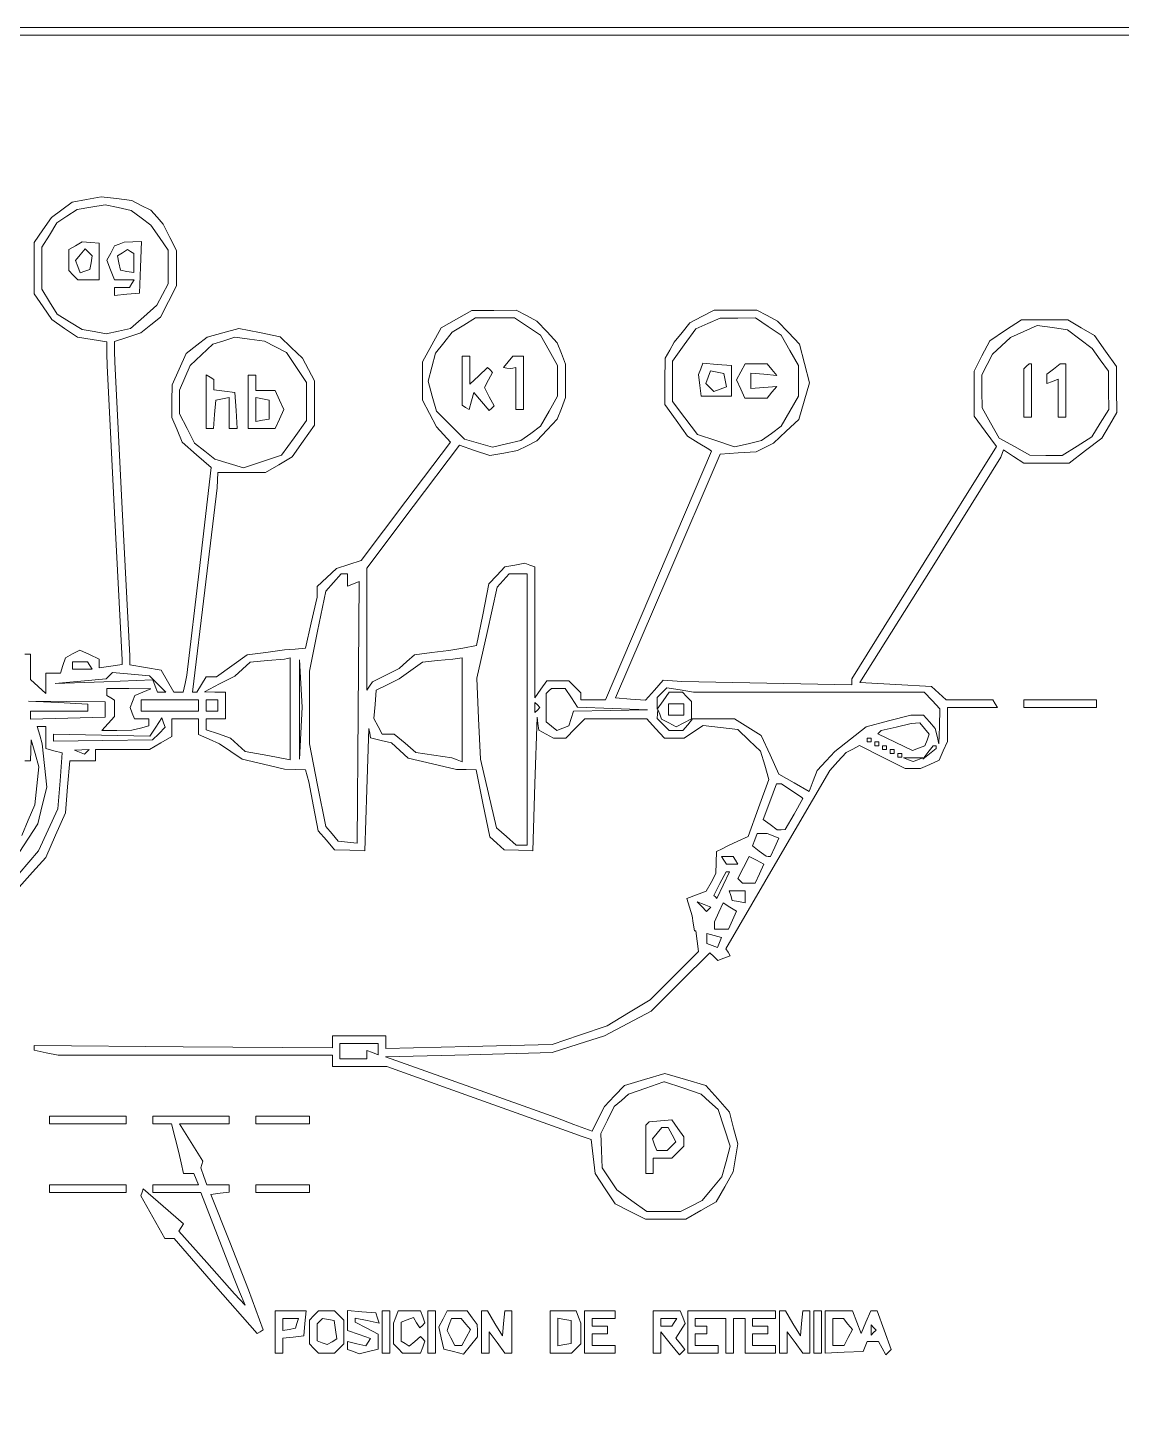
# Paper-space layout 'AN-04-DGE-016' of a CAD drawing. Header units: metres, sheet in millimetres. Extents: x 12 to 194, y 4 to 291.
# Drawn here: x 81.9 to 117.81, y 224.93 to 270.26 of the extents above; entities that cross this region are included whole.
import ezdxf

# ---------------------------------------------------------------- set-up
doc = ezdxf.new("R2010")
doc.units = ezdxf.units.M
doc.layers.add('DGE_CONTORNOS', color=7, linetype='Continuous', lineweight=0)
doc.layers.add('DGE_DATOS', color=7, linetype='Continuous', lineweight=0)

# ---------------------------------------------------------------- blocks, each defined once
blk = doc.blocks.new('LP_REF_DGE_MT_016')
at = {"layer": 'DGE_CONTORNOS'}
for points in [[(29.573, 147.42), (29.573, 24.576), (111.629, 24.607), (193.685, 24.639), (193.716, 147.451), (193.747, 270.264), (111.66, 270.264), (29.573, 270.264)], [(193.497, 190.437), (193.497, 110.862), (187.288, 110.862), (181.08, 110.862), (181.08, 109.043), (181.08, 107.225), (112.099, 107.225), (43.118, 107.225), (43.118, 188.619), (43.118, 270.013), (118.307, 270.013), (193.497, 270.013)], [(85.626, 264.022), (85.949, 263.782), (86.231, 263.368), (86.513, 262.953), (86.513, 262.401), (86.513, 261.849), (86.332, 261.498), (86.15, 261.146), (85.714, 260.763), (85.278, 260.38), (84.882, 260.294), (84.487, 260.207), (84.089, 260.282), (83.691, 260.357), (83.283, 260.606), (82.874, 260.856), (82.625, 261.265), (82.375, 261.673), (82.375, 262.363), (82.375, 263.053), (82.62, 263.454), (82.864, 263.854), (83.194, 264.071), (83.525, 264.287), (83.984, 264.366), (84.444, 264.446), (84.873, 264.353), (85.302, 264.261)], [(83.472, 263.103), (83.252, 262.978), (83.252, 262.633), (83.252, 262.288), (83.403, 262.137), (83.553, 261.987), (83.905, 261.987), (84.256, 261.987), (84.256, 262.587), (84.256, 263.186), (83.974, 263.208), (83.691, 263.229)], [(83.985, 262.544), (83.942, 262.321), (83.785, 262.269), (83.629, 262.217), (83.552, 262.417), (83.475, 262.617), (83.634, 262.809), (83.794, 263.001), (83.911, 262.883), (84.028, 262.766)], [(84.913, 263.157), (84.755, 263.094), (84.631, 262.862), (84.507, 262.63), (84.629, 262.309), (84.751, 261.987), (85.075, 261.987), (85.399, 261.987), (85.322, 261.861), (85.244, 261.736), (85.001, 261.736), (84.757, 261.736), (84.757, 261.603), (84.757, 261.469), (85.165, 261.509), (85.573, 261.548), (85.61, 262.394), (85.647, 263.241), (85.359, 263.231), (85.071, 263.221)], [(85.385, 262.535), (85.385, 262.219), (85.166, 262.261), (84.948, 262.303), (84.903, 262.538), (84.858, 262.772), (85.021, 262.873), (85.184, 262.974), (85.284, 262.912), (85.385, 262.85)], [(98.314, 260.447), (98.738, 260.161), (99.02, 259.663), (99.302, 259.165), (99.302, 258.663), (99.302, 258.162), (99.022, 257.672), (98.742, 257.182), (98.418, 256.942), (98.095, 256.703), (97.628, 256.597), (97.162, 256.492), (96.7, 256.62), (96.239, 256.747), (95.78, 257.206), (95.32, 257.666), (95.184, 258.161), (95.047, 258.655), (95.17, 259.113), (95.294, 259.571), (95.564, 259.915), (95.835, 260.259), (96.222, 260.496), (96.61, 260.732), (97.25, 260.732), (97.889, 260.733)], [(106.215, 260.447), (106.639, 260.161), (106.921, 259.663), (107.203, 259.165), (107.203, 258.663), (107.203, 258.162), (106.923, 257.672), (106.643, 257.182), (106.32, 256.942), (105.997, 256.703), (105.552, 256.602), (105.107, 256.502), (104.499, 256.705), (103.892, 256.908), (103.48, 257.45), (103.069, 257.993), (103.069, 258.654), (103.069, 259.315), (103.452, 259.845), (103.836, 260.375), (104.236, 260.549), (104.636, 260.723), (105.214, 260.728), (105.791, 260.733)], [(116.444, 260.037), (116.847, 259.73), (117.114, 259.355), (117.381, 258.981), (117.386, 258.355), (117.391, 257.729), (117.113, 257.279), (116.835, 256.829), (116.351, 256.523), (115.867, 256.218), (115.331, 256.22), (114.796, 256.222), (114.296, 256.505), (113.797, 256.787), (113.515, 257.286), (113.232, 257.785), (113.23, 258.325), (113.228, 258.864), (113.404, 259.203), (113.58, 259.541), (113.875, 259.817), (114.17, 260.092), (114.608, 260.288), (115.046, 260.484), (115.544, 260.414), (116.041, 260.345)], [(90.039, 259.785), (90.402, 259.597), (90.73, 259.102), (91.057, 258.607), (91.057, 257.986), (91.057, 257.365), (90.648, 256.795), (90.239, 256.226), (89.615, 256.018), (88.991, 255.811), (88.522, 255.952), (88.052, 256.092), (87.718, 256.355), (87.384, 256.618), (87.137, 257.102), (86.89, 257.587), (86.89, 257.973), (86.89, 258.358), (87.062, 258.761), (87.235, 259.165), (87.608, 259.516), (87.982, 259.867), (88.345, 259.981), (88.708, 260.095), (89.192, 260.034), (89.675, 259.973)], [(96.171, 258.671), (96.171, 257.863), (96.282, 257.794), (96.393, 257.726), (96.472, 258.006), (96.551, 258.287), (96.803, 257.987), (97.055, 257.687), (97.136, 257.768), (97.216, 257.849), (97.057, 258.146), (96.898, 258.444), (97.031, 258.694), (97.165, 258.944), (97.085, 259.024), (97.004, 259.105), (96.713, 258.831), (96.421, 258.557), (96.421, 259.018), (96.421, 259.479), (96.296, 259.479), (96.171, 259.479)], [(97.676, 259.29), (97.52, 259.102), (97.629, 259.087), (97.738, 259.073), (97.832, 259.087), (97.927, 259.102), (97.927, 258.413), (97.927, 257.723), (98.052, 257.723), (98.177, 257.723), (98.177, 258.601), (98.177, 259.479), (98.005, 259.479), (97.832, 259.479)], [(103.999, 259.058), (103.928, 258.873), (103.969, 258.517), (104.009, 258.162), (104.511, 258.162), (105.013, 258.162), (105.013, 258.663), (105.013, 259.165), (104.541, 259.204), (104.07, 259.243)], [(104.801, 258.693), (104.843, 258.474), (104.637, 258.395), (104.431, 258.316), (104.298, 258.45), (104.164, 258.584), (104.243, 258.79), (104.322, 258.995), (104.541, 258.953), (104.759, 258.911)], [(105.318, 258.961), (105.175, 258.694), (105.311, 258.397), (105.446, 258.099), (105.81, 258.099), (106.174, 258.099), (106.332, 258.29), (106.491, 258.481), (106.065, 258.447), (105.64, 258.413), (105.64, 258.663), (105.64, 258.914), (106.065, 258.88), (106.491, 258.846), (106.332, 259.037), (106.174, 259.228), (105.817, 259.228), (105.461, 259.228)], [(114.691, 259.144), (114.607, 259.06), (114.607, 258.266), (114.607, 257.472), (114.733, 257.472), (114.858, 257.472), (114.858, 258.35), (114.858, 259.228), (114.816, 259.228), (114.775, 259.228)], [(115.579, 259.053), (115.36, 258.887), (115.36, 258.73), (115.36, 258.574), (115.548, 258.646), (115.736, 258.718), (115.736, 258.095), (115.736, 257.472), (115.862, 257.472), (115.987, 257.472), (115.987, 258.35), (115.987, 259.228), (115.893, 259.224), (115.799, 259.22)], [(87.768, 257.981), (87.768, 257.096), (87.885, 257.096), (88.003, 257.096), (88.042, 257.565), (88.081, 258.034), (88.301, 258.076), (88.52, 258.117), (88.52, 257.606), (88.52, 257.096), (88.652, 257.096), (88.785, 257.096), (88.746, 257.691), (88.708, 258.287), (88.363, 258.327), (88.018, 258.366), (88.018, 258.539), (88.018, 258.711), (87.893, 258.789), (87.768, 258.866)], [(89.147, 257.974), (89.147, 257.096), (89.589, 257.096), (90.03, 257.096), (90.173, 257.409), (90.316, 257.723), (90.173, 258.036), (90.03, 258.35), (89.714, 258.35), (89.398, 258.35), (89.398, 258.601), (89.398, 258.851), (89.273, 258.851), (89.147, 258.851)], [(89.837, 257.723), (89.837, 257.413), (89.617, 257.37), (89.398, 257.328), (89.398, 257.723), (89.398, 258.117), (89.617, 258.075), (89.837, 258.033)], [(92.408, 252.128), (92.408, 251.927), (92.598, 252), (92.788, 252.072), (92.755, 247.78), (92.722, 243.488), (92.408, 243.521), (92.094, 243.553), (91.895, 243.792), (91.695, 244.032), (91.424, 245.39), (91.154, 246.749), (91.153, 247.94), (91.151, 249.132), (91.424, 250.449), (91.696, 251.765), (91.949, 252.048), (92.201, 252.33), (92.304, 252.33), (92.408, 252.33)], [(98.303, 247.878), (98.303, 243.425), (98.122, 243.425), (97.941, 243.425), (97.619, 243.708), (97.297, 243.99), (97.03, 245.118), (96.764, 246.247), (96.708, 247.576), (96.651, 248.905), (96.985, 250.398), (97.32, 251.891), (97.517, 252.11), (97.715, 252.33), (98.009, 252.33), (98.303, 252.33)], [(83.942, 249.32), (84.02, 249.194), (83.699, 249.194), (83.378, 249.194), (83.378, 249.32), (83.378, 249.445), (83.621, 249.445), (83.865, 249.445)], [(90.527, 247.899), (90.527, 246.227), (89.787, 246.363), (89.047, 246.498), (88.807, 246.716), (88.566, 246.934), (88.167, 247.073), (87.768, 247.212), (87.768, 247.388), (87.768, 247.564), (88.081, 247.564), (88.395, 247.564), (88.395, 248.003), (88.395, 248.442), (88.05, 248.448), (87.705, 248.453), (88.206, 248.713), (88.708, 248.973), (88.959, 249.201), (89.21, 249.429), (89.774, 249.478), (90.339, 249.527), (90.433, 249.549), (90.527, 249.571)], [(90.871, 247.099), (90.827, 246.247), (90.826, 247.878), (90.826, 249.508), (90.87, 248.729), (90.915, 247.951)], [(96.171, 247.864), (96.171, 246.158), (95.999, 246.224), (95.826, 246.29), (95.237, 246.378), (94.648, 246.466), (94.294, 246.764), (93.94, 247.062), (93.743, 247.062), (93.546, 247.062), (93.409, 247.319), (93.271, 247.575), (93.31, 248.04), (93.349, 248.505), (93.725, 248.693), (94.101, 248.881), (94.484, 249.154), (94.867, 249.427), (95.362, 249.478), (95.857, 249.529), (96.014, 249.55), (96.171, 249.571)], [(86.175, 248.71), (86.444, 248.442), (86.304, 248.442), (86.164, 248.442), (86.086, 248.644), (86.009, 248.846), (84.411, 248.785), (82.813, 248.725), (83.65, 248.803), (84.487, 248.881), (84.591, 248.987), (84.695, 249.093), (85.301, 249.036), (85.907, 248.978)], [(85.684, 248.445), (85.419, 248.338), (85.343, 248.139), (85.267, 247.94), (85.339, 247.752), (85.411, 247.564), (85.649, 247.564), (85.886, 247.564), (85.886, 247.453), (85.886, 247.343), (85.604, 247.267), (85.322, 247.191), (84.832, 247.19), (84.342, 247.188), (84.55, 247.417), (84.757, 247.647), (84.757, 247.911), (84.757, 248.176), (84.632, 248.254), (84.507, 248.331), (84.507, 248.449), (84.507, 248.567), (85.228, 248.559), (85.949, 248.552)], [(99.754, 248.258), (99.956, 247.949), (101.105, 247.908), (102.254, 247.867), (101.039, 247.841), (99.825, 247.815), (99.749, 247.576), (99.673, 247.336), (99.474, 247.26), (99.274, 247.184), (99.102, 247.326), (98.93, 247.469), (98.93, 247.935), (98.93, 248.4), (99.013, 248.484), (99.097, 248.567), (99.324, 248.567), (99.551, 248.567)], [(107.548, 248.443), (111.337, 248.442), (111.592, 248.168), (111.848, 247.893), (111.834, 247.321), (111.819, 246.749), (111.758, 247), (111.697, 247.251), (111.502, 247.47), (111.308, 247.69), (111.103, 247.69), (110.897, 247.69), (110.164, 247.499), (109.431, 247.308), (108.916, 246.903), (108.401, 246.498), (108.112, 246.185), (107.822, 245.871), (107.692, 245.529), (107.561, 245.187), (107.06, 245.466), (106.559, 245.746), (106.272, 246.384), (105.985, 247.023), (105.547, 247.293), (105.109, 247.564), (104.418, 247.564), (103.727, 247.564), (103.57, 247.376), (103.414, 247.188), (103.188, 247.188), (102.961, 247.188), (102.764, 247.385), (102.567, 247.582), (102.577, 247.73), (102.587, 247.878), (102.651, 247.719), (102.714, 247.561), (102.954, 247.433), (103.194, 247.304), (103.445, 247.439), (103.696, 247.573), (103.696, 247.857), (103.696, 248.141), (103.545, 248.291), (103.395, 248.442), (103.176, 248.442), (102.958, 248.442), (102.762, 248.163), (102.567, 247.885), (102.567, 248.075), (102.567, 248.266), (102.724, 248.427), (102.881, 248.587), (103.32, 248.516), (103.759, 248.445)], [(84.444, 247.878), (84.444, 247.627), (83.221, 247.591), (81.998, 247.555), (81.998, 247.685), (81.998, 247.815), (82.939, 247.815), (83.879, 247.815), (83.879, 247.935), (83.879, 248.055), (82.907, 248.1), (81.935, 248.146), (83.19, 248.137), (84.444, 248.128)], [(87.517, 248.003), (87.517, 247.815), (86.576, 247.815), (85.635, 247.815), (85.635, 248.003), (85.635, 248.191), (86.576, 248.191), (87.517, 248.191)], [(88.144, 248.003), (88.144, 247.815), (87.956, 247.815), (87.768, 247.815), (87.768, 248.003), (87.768, 248.191), (87.956, 248.191), (88.144, 248.191)], [(98.637, 247.857), (98.554, 247.773), (98.554, 247.94), (98.554, 248.108), (98.637, 248.024), (98.721, 247.94)], [(103.445, 247.878), (103.445, 247.69), (103.194, 247.69), (102.943, 247.69), (102.943, 247.878), (102.943, 248.066), (103.194, 248.066), (103.445, 248.066)], [(114.607, 248.066), (114.607, 247.94), (115.799, 247.94), (116.99, 247.94), (116.99, 248.066), (116.99, 248.191), (115.799, 248.191), (114.607, 248.191)], [(86.21, 247.081), (86.003, 246.874), (84.377, 246.853), (82.751, 246.833), (82.751, 246.949), (82.751, 247.066), (84.333, 247.033), (85.916, 247), (86.115, 247.298), (86.314, 247.596), (86.366, 247.442), (86.417, 247.289)], [(82.5, 246.952), (82.5, 246.59), (82.769, 246.52), (83.039, 246.449), (82.967, 245.533), (82.896, 244.617), (82.581, 243.927), (82.265, 243.237), (81.948, 242.861), (81.631, 242.485), (81.626, 242.832), (81.622, 243.18), (81.928, 243.648), (82.234, 244.115), (82.384, 244.718), (82.533, 245.321), (82.46, 246.035), (82.386, 246.749), (82.303, 247.031), (82.22, 247.313), (82.36, 247.313), (82.5, 247.313)], [(111.345, 247.252), (111.5, 247.066), (111.426, 246.873), (111.352, 246.68), (111.148, 246.602), (110.944, 246.524), (110.377, 246.799), (109.811, 247.074), (109.865, 247.128), (109.919, 247.182), (110.413, 247.298), (110.907, 247.413), (111.049, 247.426), (111.19, 247.439)], [(109.591, 246.874), (109.591, 246.812), (109.528, 246.812), (109.465, 246.812), (109.465, 246.874), (109.465, 246.937), (109.528, 246.937), (109.591, 246.937)], [(109.841, 246.749), (109.841, 246.686), (109.779, 246.686), (109.716, 246.686), (109.716, 246.749), (109.716, 246.812), (109.779, 246.812), (109.841, 246.812)], [(110.092, 246.623), (110.092, 246.561), (110.03, 246.561), (109.967, 246.561), (109.967, 246.623), (109.967, 246.686), (110.03, 246.686), (110.092, 246.686)], [(111.723, 246.639), (111.723, 246.591), (111.503, 246.419), (111.284, 246.247), (111.456, 246.467), (111.628, 246.686), (111.675, 246.686), (111.723, 246.686)], [(83.846, 246.485), (83.77, 246.409), (83.605, 246.475), (83.441, 246.541), (83.681, 246.551), (83.921, 246.561)], [(110.343, 246.498), (110.343, 246.435), (110.28, 246.435), (110.218, 246.435), (110.218, 246.498), (110.218, 246.561), (110.28, 246.561), (110.343, 246.561)], [(110.594, 246.373), (110.594, 246.31), (110.531, 246.31), (110.469, 246.31), (110.469, 246.373), (110.469, 246.435), (110.531, 246.435), (110.594, 246.435)], [(111.127, 246.227), (110.97, 246.164), (110.813, 246.227), (110.657, 246.29), (110.97, 246.29), (111.284, 246.29)], [(106.96, 245.223), (107.27, 245.014), (107.312, 244.983), (107.353, 244.952), (107.061, 244.441), (106.769, 243.929), (106.636, 243.928), (106.503, 243.927), (106.273, 244.095), (106.043, 244.264), (106.266, 244.848), (106.489, 245.432), (106.57, 245.432), (106.65, 245.432)], [(106.375, 243.728), (106.566, 243.655), (106.427, 243.352), (106.289, 243.049), (106.215, 243.053), (106.142, 243.057), (105.92, 243.225), (105.698, 243.394), (105.777, 243.598), (105.855, 243.802), (106.019, 243.802), (106.184, 243.802)], [(105.138, 242.924), (105.216, 242.798), (105.028, 242.798), (104.839, 242.798), (104.762, 242.924), (104.684, 243.049), (104.873, 243.049), (105.061, 243.049)], [(105.929, 242.482), (105.788, 242.171), (105.578, 242.171), (105.368, 242.171), (105.289, 242.25), (105.211, 242.328), (105.398, 242.691), (105.586, 243.053), (105.829, 242.923), (106.071, 242.794)], [(104.737, 242.11), (104.529, 241.673), (104.479, 241.722), (104.43, 241.772), (104.63, 242.16), (104.831, 242.547), (104.889, 242.547), (104.946, 242.547)], [(105.452, 241.723), (105.452, 241.526), (105.243, 241.566), (105.034, 241.607), (104.981, 241.764), (104.929, 241.92), (105.19, 241.92), (105.452, 241.92)], [(104.264, 241.318), (104.193, 241.247), (104.039, 241.403), (103.884, 241.559), (104.109, 241.473), (104.334, 241.388)], [(105.043, 240.958), (104.91, 240.666), (104.679, 240.666), (104.448, 240.666), (104.448, 240.786), (104.448, 240.905), (104.59, 241.216), (104.731, 241.526), (104.953, 241.388), (105.175, 241.249)], [(104.617, 240.223), (104.553, 240.055), (104.375, 240.123), (104.198, 240.191), (104.198, 240.354), (104.198, 240.517), (104.44, 240.454), (104.682, 240.391)], [(93.411, 236.72), (93.411, 236.535), (93.223, 236.608), (93.035, 236.68), (93.035, 236.541), (93.035, 236.402), (92.596, 236.402), (92.157, 236.402), (92.157, 236.653), (92.157, 236.904), (92.784, 236.904), (93.411, 236.904)], [(103.409, 235.449), (104.009, 235.248), (104.287, 234.992), (104.566, 234.736), (104.765, 234.135), (104.964, 233.535), (104.829, 233.03), (104.693, 232.526), (104.367, 232.139), (104.042, 231.753), (103.687, 231.569), (103.332, 231.386), (102.78, 231.386), (102.228, 231.386), (101.734, 231.743), (101.24, 232.101), (100.999, 232.465), (100.758, 232.828), (100.741, 233.392), (100.724, 233.957), (100.942, 234.395), (101.161, 234.834), (101.394, 235.041), (101.626, 235.248), (102.191, 235.443), (102.755, 235.638), (102.782, 235.644), (102.809, 235.65)], [(82.625, 234.395), (82.625, 234.27), (83.879, 234.27), (85.134, 234.27), (85.134, 234.395), (85.134, 234.521), (83.879, 234.521), (82.625, 234.521)], [(86.012, 234.395), (86.012, 234.27), (86.32, 234.27), (86.629, 234.27), (86.747, 233.8), (86.864, 233.329), (86.942, 232.985), (87.02, 232.64), (87.192, 232.64), (87.364, 232.64), (87.437, 232.452), (87.509, 232.263), (86.76, 232.263), (86.012, 232.263), (86.012, 232.138), (86.012, 232.013), (86.802, 232.013), (87.593, 232.013), (88.139, 230.602), (88.685, 229.191), (88.864, 228.752), (89.044, 228.313), (88.868, 228.501), (88.693, 228.689), (87.782, 229.72), (86.87, 230.751), (86.943, 230.869), (87.017, 230.988), (86.358, 231.565), (85.699, 232.141), (85.66, 232.025), (85.621, 231.908), (86.017, 231.208), (86.412, 230.508), (86.561, 230.508), (86.709, 230.508), (88.074, 228.945), (89.439, 227.383), (89.54, 227.445), (89.641, 227.508), (89.395, 228.161), (89.149, 228.815), (88.536, 230.382), (87.922, 231.95), (88.221, 231.99), (88.52, 232.029), (88.52, 232.146), (88.52, 232.263), (88.152, 232.263), (87.784, 232.263), (87.688, 232.546), (87.592, 232.828), (87.621, 232.933), (87.65, 233.039), (87.271, 233.654), (86.892, 234.27), (87.706, 234.27), (88.52, 234.27), (88.52, 234.395), (88.52, 234.521), (87.266, 234.521), (86.012, 234.521)], [(89.398, 234.395), (89.398, 234.27), (90.276, 234.27), (91.154, 234.27), (91.154, 234.395), (91.154, 234.521), (90.276, 234.521), (89.398, 234.521)], [(102.247, 234.285), (102.191, 234.228), (102.191, 233.434), (102.191, 232.64), (102.316, 232.64), (102.442, 232.64), (102.442, 232.891), (102.442, 233.141), (102.746, 233.141), (103.051, 233.141), (103.248, 233.338), (103.445, 233.536), (103.445, 233.687), (103.445, 233.838), (103.249, 234.118), (103.053, 234.398), (102.678, 234.37), (102.304, 234.341)], [(103.058, 233.913), (103.182, 233.681), (103.038, 233.537), (102.893, 233.392), (102.726, 233.392), (102.559, 233.392), (102.486, 233.582), (102.414, 233.772), (102.568, 233.958), (102.723, 234.145), (102.829, 234.145), (102.934, 234.145)], [(82.625, 232.138), (82.625, 232.013), (83.879, 232.013), (85.134, 232.013), (85.134, 232.138), (85.134, 232.263), (83.879, 232.263), (82.625, 232.263)], [(89.398, 232.138), (89.398, 232.013), (90.276, 232.013), (91.154, 232.013), (91.154, 232.138), (91.154, 232.263), (90.276, 232.263), (89.398, 232.263)], [(90.025, 227.435), (90.025, 226.745), (90.15, 226.745), (90.276, 226.745), (90.276, 226.988), (90.276, 227.23), (90.621, 227.27), (90.966, 227.31), (91.005, 227.717), (91.044, 228.125), (90.535, 228.125), (90.025, 228.125)], [(91.304, 227.974), (91.154, 227.824), (91.154, 227.435), (91.154, 227.046), (91.304, 226.896), (91.455, 226.745), (91.718, 226.745), (91.982, 226.745), (92.132, 226.896), (92.283, 227.046), (92.283, 227.435), (92.283, 227.824), (92.132, 227.974), (91.982, 228.125), (91.718, 228.125), (91.455, 228.125)], [(92.408, 227.812), (92.408, 227.485), (92.784, 227.354), (93.16, 227.222), (93.084, 227.099), (93.008, 226.976), (92.708, 227.051), (92.408, 227.126), (92.408, 226.994), (92.408, 226.863), (92.596, 226.79), (92.785, 226.718), (93.098, 226.797), (93.411, 226.875), (93.411, 227.121), (93.411, 227.366), (93.035, 227.56), (92.659, 227.755), (92.659, 227.824), (92.659, 227.894), (93.05, 227.808), (93.441, 227.722), (93.385, 227.892), (93.329, 228.062), (92.869, 228.101), (92.408, 228.14)], [(93.537, 227.435), (93.537, 226.745), (93.662, 226.745), (93.788, 226.745), (93.788, 227.435), (93.788, 228.125), (93.662, 228.125), (93.537, 228.125)], [(93.989, 227.926), (93.913, 227.728), (93.913, 227.387), (93.913, 227.046), (94.064, 226.896), (94.214, 226.745), (94.506, 226.745), (94.799, 226.745), (94.873, 226.939), (94.947, 227.132), (94.872, 227.207), (94.797, 227.283), (94.611, 227.128), (94.426, 226.974), (94.295, 227.055), (94.164, 227.136), (94.164, 227.446), (94.164, 227.756), (94.365, 227.833), (94.566, 227.91), (94.671, 227.739), (94.777, 227.568), (94.862, 227.653), (94.947, 227.738), (94.873, 227.931), (94.799, 228.125), (94.432, 228.125), (94.065, 228.125)], [(95.042, 227.435), (95.042, 226.745), (95.167, 226.745), (95.293, 226.745), (95.293, 227.435), (95.293, 228.125), (95.167, 228.125), (95.042, 228.125)], [(95.54, 227.867), (95.401, 227.608), (95.482, 227.239), (95.564, 226.87), (95.888, 226.789), (96.213, 226.707), (96.443, 226.991), (96.672, 227.275), (96.668, 227.48), (96.664, 227.686), (96.498, 227.905), (96.331, 228.125), (96.004, 228.125), (95.678, 228.125)], [(96.798, 227.435), (96.798, 226.745), (96.923, 226.745), (97.049, 226.745), (97.053, 227.09), (97.057, 227.435), (97.314, 227.09), (97.571, 226.745), (97.686, 226.745), (97.801, 226.745), (97.801, 227.435), (97.801, 228.125), (97.684, 228.125), (97.566, 228.125), (97.527, 227.717), (97.488, 227.31), (97.241, 227.717), (96.994, 228.125), (96.896, 228.125), (96.798, 228.125)], [(99.055, 227.435), (99.055, 226.745), (99.406, 226.745), (99.758, 226.745), (99.908, 226.896), (100.059, 227.046), (100.059, 227.387), (100.059, 227.728), (99.983, 227.926), (99.906, 228.125), (99.481, 228.125), (99.055, 228.125)], [(100.184, 227.435), (100.184, 226.745), (100.686, 226.745), (101.187, 226.745), (101.187, 226.871), (101.187, 226.996), (100.811, 226.996), (100.435, 226.996), (100.435, 227.184), (100.435, 227.372), (100.686, 227.372), (100.937, 227.372), (100.937, 227.498), (100.937, 227.623), (100.686, 227.623), (100.435, 227.623), (100.435, 227.748), (100.435, 227.874), (100.811, 227.874), (101.187, 227.874), (101.187, 227.999), (101.187, 228.125), (100.686, 228.125), (100.184, 228.125)], [(102.442, 227.435), (102.442, 226.745), (102.567, 226.745), (102.692, 226.745), (102.693, 227.09), (102.694, 227.435), (102.995, 227.059), (103.297, 226.682), (103.389, 226.773), (103.481, 226.865), (103.33, 227.046), (103.18, 227.227), (103.332, 227.471), (103.485, 227.715), (103.406, 227.92), (103.327, 228.125), (102.885, 228.125), (102.442, 228.125)], [(103.57, 227.435), (103.57, 226.745), (104.072, 226.745), (104.574, 226.745), (104.574, 226.871), (104.574, 226.996), (104.198, 226.996), (103.821, 226.996), (103.821, 227.184), (103.821, 227.372), (104.009, 227.372), (104.198, 227.372), (104.198, 227.498), (104.198, 227.623), (104.009, 227.623), (103.821, 227.623), (103.821, 227.748), (103.821, 227.874), (104.323, 227.874), (104.825, 227.874), (104.825, 227.31), (104.825, 226.745), (104.95, 226.745), (105.075, 226.745), (105.075, 227.31), (105.075, 227.874), (105.264, 227.874), (105.452, 227.874), (105.452, 227.31), (105.452, 226.745), (105.953, 226.745), (106.455, 226.745), (106.455, 226.871), (106.455, 226.996), (106.079, 226.996), (105.703, 226.996), (105.703, 227.184), (105.703, 227.372), (105.953, 227.372), (106.204, 227.372), (106.204, 227.498), (106.204, 227.623), (105.953, 227.623), (105.703, 227.623), (105.703, 227.748), (105.703, 227.874), (106.079, 227.874), (106.455, 227.874), (106.455, 227.999), (106.455, 228.125), (105.013, 228.125), (103.57, 228.125)], [(106.58, 227.435), (106.58, 226.745), (106.706, 226.745), (106.831, 226.745), (106.835, 227.09), (106.839, 227.435), (107.097, 227.09), (107.354, 226.745), (107.469, 226.745), (107.584, 226.745), (107.584, 227.435), (107.584, 228.125), (107.466, 228.125), (107.349, 228.125), (107.31, 227.717), (107.27, 227.31), (107.024, 227.717), (106.777, 228.125), (106.679, 228.125), (106.58, 228.125)], [(107.709, 227.435), (107.709, 226.745), (107.835, 226.745), (107.96, 226.745), (107.96, 227.435), (107.96, 228.125), (107.835, 228.125), (107.709, 228.125)], [(108.086, 227.435), (108.086, 226.745), (108.71, 226.772), (109.334, 226.799), (109.396, 226.96), (109.457, 227.121), (109.643, 227.121), (109.829, 227.121), (109.951, 226.903), (110.073, 226.685), (110.16, 226.771), (110.247, 226.858), (110.02, 227.492), (109.792, 228.125), (109.685, 228.125), (109.578, 228.125), (109.422, 227.753), (109.266, 227.381), (109.126, 227.753), (108.985, 228.125), (108.535, 228.125), (108.086, 228.125)], [(90.746, 227.717), (90.694, 227.56), (90.485, 227.52), (90.276, 227.479), (90.276, 227.677), (90.276, 227.874), (90.537, 227.874), (90.798, 227.874)], [(92.011, 227.511), (92.054, 227.212), (91.897, 227.116), (91.741, 227.019), (91.573, 227.084), (91.405, 227.148), (91.405, 227.427), (91.405, 227.707), (91.493, 227.795), (91.581, 227.883), (91.775, 227.846), (91.969, 227.809)], [(96.289, 227.694), (96.439, 227.514), (96.3, 227.255), (96.162, 226.996), (96.045, 226.996), (95.929, 226.996), (95.799, 227.238), (95.67, 227.479), (95.746, 227.677), (95.821, 227.874), (95.981, 227.874), (96.14, 227.874)], [(99.745, 227.435), (99.745, 227.062), (99.526, 227.02), (99.306, 226.978), (99.306, 227.435), (99.306, 227.892), (99.526, 227.85), (99.745, 227.808)], [(103.131, 227.748), (103.054, 227.623), (102.873, 227.623), (102.692, 227.623), (102.692, 227.748), (102.692, 227.874), (102.951, 227.874), (103.209, 227.874)], [(108.831, 227.694), (108.981, 227.514), (108.842, 227.255), (108.704, 226.996), (108.52, 226.996), (108.336, 226.996), (108.336, 227.435), (108.336, 227.874), (108.509, 227.874), (108.682, 227.874)], [(109.674, 227.414), (109.591, 227.33), (109.591, 227.498), (109.591, 227.665), (109.674, 227.581), (109.758, 227.498)]]:
    blk.add_lwpolyline(points, close=True, dxfattribs=at)
for points in [[(81.81, 246.185), (81.998, 246.185), (82.01, 246.529), (82.021, 246.874), (82.148, 246.435), (82.275, 245.996), (82.209, 245.369), (82.143, 244.742), (81.927, 244.241), (81.711, 243.739)], [(81.622, 242.045), (82.06, 242.53), (82.499, 243.016), (82.822, 243.747), (83.146, 244.478), (83.217, 245.331), (83.289, 246.185), (83.71, 246.185), (84.13, 246.185), (84.13, 246.373), (84.13, 246.561), (85.02, 246.561), (85.91, 246.561), (86.274, 246.776), (86.639, 246.991), (86.639, 247.278), (86.639, 247.564), (87.078, 247.564), (87.517, 247.564), (87.517, 247.307), (87.517, 247.05), (87.862, 246.899), (88.206, 246.748), (88.576, 246.498), (88.946, 246.247), (89.642, 246.08), (90.339, 245.914), (90.681, 245.906), (91.023, 245.897), (91.081, 245.696), (91.14, 245.495), (91.291, 244.695), (91.443, 243.896), (91.713, 243.583), (91.982, 243.27), (92.477, 243.254), (92.972, 243.237), (93.04, 245.244), (93.108, 247.251), (93.134, 247.096), (93.161, 246.942), (93.505, 246.86), (93.85, 246.779), (94.124, 246.531), (94.397, 246.282), (95.19, 246.094), (95.983, 245.906), (96.304, 245.901), (96.626, 245.895), (96.849, 244.795), (97.071, 243.695), (97.308, 243.481), (97.544, 243.266), (98.018, 243.252), (98.491, 243.237), (98.558, 245.432), (98.625, 247.627), (98.652, 247.412), (98.679, 247.197), (98.922, 247.067), (99.164, 246.937), (99.366, 246.937), (99.568, 246.937), (99.882, 247.251), (100.195, 247.564), (101.21, 247.564), (102.225, 247.564), (102.515, 247.251), (102.806, 246.937), (103.13, 246.937), (103.454, 246.937), (103.765, 247.141), (104.077, 247.345), (104.648, 247.281), (105.22, 247.217), (105.589, 246.862), (105.959, 246.508), (106.098, 246.044), (106.238, 245.579), (105.896, 244.643), (105.555, 243.707), (105.221, 243.551), (104.887, 243.396), (104.699, 243.303), (104.511, 243.21), (104.504, 242.847), (104.497, 242.485), (104.34, 242.197), (104.182, 241.908), (103.862, 241.787), (103.542, 241.665), (103.627, 241.385), (103.712, 241.105), (103.75, 240.854), (103.789, 240.604), (103.814, 240.604), (103.839, 240.604), (103.883, 240.266), (103.928, 239.928), (103.135, 239.137), (102.341, 238.346), (101.632, 237.919), (100.923, 237.492), (100.021, 237.185), (99.118, 236.878), (96.39, 236.812), (93.662, 236.746), (93.662, 236.95), (93.662, 237.155), (92.784, 237.155), (91.906, 237.155), (91.906, 236.959), (91.906, 236.762), (87.015, 236.802), (82.123, 236.841), (82.124, 236.763), (82.124, 236.684), (82.516, 236.606), (82.907, 236.528), (87.407, 236.528), (91.906, 236.528), (91.906, 236.339), (91.906, 236.151), (92.798, 236.151), (93.69, 236.151), (96.718, 235.068), (99.745, 233.986), (100.074, 233.87), (100.404, 233.755), (100.467, 233.195), (100.53, 232.635), (100.859, 232.138), (101.188, 231.641), (101.684, 231.388), (102.181, 231.135), (102.844, 231.137), (103.508, 231.139), (104.007, 231.422), (104.506, 231.704), (104.785, 232.201), (105.063, 232.698), (105.141, 233.156), (105.218, 233.615), (105.079, 234.132), (104.939, 234.65), (104.555, 235.087), (104.171, 235.525), (103.494, 235.722), (102.818, 235.918), (102.156, 235.726), (101.494, 235.533), (101.167, 235.184), (100.84, 234.834), (100.635, 234.429), (100.431, 234.024), (99.837, 234.253), (99.243, 234.482), (96.449, 235.473), (93.654, 236.465), (96.386, 236.537), (99.118, 236.608), (99.979, 236.882), (100.84, 237.155), (101.608, 237.563), (102.376, 237.97), (103.337, 238.929), (104.298, 239.889), (104.427, 239.759), (104.557, 239.63), (104.761, 239.708), (104.966, 239.787), (104.894, 239.903), (104.822, 240.019), (106.528, 242.945), (108.233, 245.871), (108.504, 246.165), (108.775, 246.458), (108.992, 246.575), (109.209, 246.692), (109.961, 246.313), (110.712, 245.934), (110.961, 245.934), (111.209, 245.934), (111.515, 246.073), (111.82, 246.212), (111.96, 246.518), (112.099, 246.823), (112.099, 247.382), (112.099, 247.94), (112.922, 247.94), (113.744, 247.94), (113.667, 248.066), (113.589, 248.191), (112.823, 248.191), (112.056, 248.191), (111.814, 248.411), (111.572, 248.63), (110.399, 248.693), (109.226, 248.756), (111.536, 252.455), (113.845, 256.155), (113.891, 256.278), (113.937, 256.401), (114.268, 256.184), (114.599, 255.967), (115.346, 255.967), (116.093, 255.967), (116.63, 256.376), (117.167, 256.786), (117.412, 257.206), (117.658, 257.627), (117.651, 258.38), (117.643, 259.133), (117.284, 259.645), (116.924, 260.156), (116.487, 260.412), (116.05, 260.669), (115.288, 260.669), (114.526, 260.67), (114.005, 260.325), (113.484, 259.98), (113.23, 259.483), (112.977, 258.987), (112.977, 258.248), (112.977, 257.51), (113.339, 257.009), (113.702, 256.509), (111.333, 252.697), (108.963, 248.886), (108.963, 248.785), (108.963, 248.683), (106.173, 248.74), (103.382, 248.796), (103.072, 248.819), (102.762, 248.841), (102.476, 248.509), (102.19, 248.177), (101.697, 248.215), (101.203, 248.254), (102.921, 252.258), (104.639, 256.262), (105.23, 256.297), (105.822, 256.331), (106.107, 256.478), (106.392, 256.624), (106.803, 257.013), (107.214, 257.402), (107.392, 258.001), (107.57, 258.599), (107.405, 259.234), (107.241, 259.869), (106.879, 260.25), (106.518, 260.63), (106.179, 260.807), (105.84, 260.984), (105.138, 260.984), (104.436, 260.984), (104.039, 260.778), (103.642, 260.573), (103.387, 260.256), (103.131, 259.938), (102.979, 259.677), (102.827, 259.416), (102.822, 258.651), (102.818, 257.886), (103.192, 257.37), (103.565, 256.854), (103.913, 256.636), (104.26, 256.419), (104.305, 256.388), (104.35, 256.357), (102.612, 252.275), (100.874, 248.192), (100.466, 248.192), (100.059, 248.191), (100.059, 248.308), (100.059, 248.424), (99.862, 248.621), (99.664, 248.818), (99.304, 248.818), (98.944, 248.818), (98.749, 248.54), (98.554, 248.261), (98.554, 250.407), (98.554, 252.554), (98.389, 252.617), (98.224, 252.68), (97.897, 252.618), (97.57, 252.555), (97.309, 252.278), (97.048, 252), (96.845, 250.985), (96.641, 249.971), (96.187, 249.89), (95.732, 249.81), (95.167, 249.741), (94.603, 249.671), (94.352, 249.447), (94.101, 249.224), (93.662, 249.004), (93.223, 248.783), (93.131, 248.644), (93.039, 248.505), (93.038, 250.511), (93.037, 252.518), (94.558, 254.536), (96.079, 256.553), (96.575, 256.382), (97.072, 256.211), (97.531, 256.294), (97.989, 256.377), (98.303, 256.537), (98.616, 256.697), (98.953, 257.053), (99.29, 257.409), (99.424, 257.762), (99.557, 258.115), (99.557, 258.663), (99.557, 259.211), (99.424, 259.564), (99.29, 259.917), (98.953, 260.274), (98.616, 260.63), (98.278, 260.807), (97.939, 260.984), (97.212, 260.981), (96.484, 260.979), (95.983, 260.695), (95.482, 260.412), (95.172, 259.851), (94.863, 259.29), (94.866, 258.663), (94.869, 258.036), (95.096, 257.597), (95.322, 257.158), (95.552, 256.906), (95.782, 256.653), (94.315, 254.711), (92.847, 252.769), (92.445, 252.639), (92.042, 252.509), (91.723, 252.209), (91.405, 251.91), (91.405, 251.737), (91.405, 251.564), (91.214, 250.724), (91.023, 249.884), (90.681, 249.856), (90.339, 249.829), (89.722, 249.748), (89.106, 249.668), (88.606, 249.306), (88.106, 248.944), (87.938, 248.944), (87.77, 248.944), (87.613, 248.693), (87.456, 248.442), (87.385, 248.442), (87.315, 248.442), (87.723, 251.797), (88.131, 255.152), (88.138, 255.403), (88.144, 255.653), (88.928, 255.654), (89.712, 255.655), (90.149, 255.911), (90.586, 256.167), (90.954, 256.69), (91.321, 257.213), (91.32, 257.938), (91.32, 258.663), (91.123, 259.04), (90.925, 259.416), (90.56, 259.763), (90.196, 260.109), (89.515, 260.249), (88.834, 260.389), (88.317, 260.247), (87.8, 260.105), (87.455, 259.833), (87.109, 259.561), (86.877, 259.049), (86.644, 258.538), (86.641, 258.001), (86.639, 257.464), (86.808, 257.058), (86.978, 256.653), (87.452, 256.236), (87.926, 255.82), (87.53, 252.413), (87.133, 249.006), (87.072, 248.724), (87.01, 248.442), (86.856, 248.443), (86.701, 248.444), (86.495, 248.806), (86.289, 249.168), (85.774, 249.255), (85.259, 249.342), (85.257, 249.488), (85.254, 249.633), (85.008, 254.462), (84.762, 259.29), (84.76, 259.626), (84.757, 259.961), (85.189, 260.103), (85.62, 260.245), (85.945, 260.501), (86.269, 260.756), (86.531, 261.27), (86.793, 261.783), (86.793, 262.365), (86.793, 262.947), (86.575, 263.376), (86.358, 263.805), (86.154, 264.038), (85.95, 264.27), (85.636, 264.428), (85.322, 264.586), (84.82, 264.649), (84.318, 264.713), (83.84, 264.623), (83.362, 264.532), (83.025, 264.283), (82.688, 264.033), (82.406, 263.619), (82.124, 263.204), (82.124, 262.363), (82.124, 261.522), (82.409, 261.099), (82.694, 260.676), (83.12, 260.389), (83.546, 260.102), (84.026, 260.025), (84.507, 259.948), (84.509, 259.557), (84.511, 259.165), (84.757, 254.337), (85.003, 249.508), (85.006, 249.428), (85.008, 249.348), (84.632, 249.293), (84.256, 249.238), (84.256, 249.384), (84.256, 249.53), (83.935, 249.677), (83.614, 249.823), (83.379, 249.697), (83.144, 249.571), (83.064, 249.32), (82.985, 249.069), (82.742, 249.069), (82.5, 249.069), (82.5, 248.736), (82.5, 248.403), (82.249, 248.63), (81.998, 248.857), (81.998, 249.277), (81.998, 249.696), (81.81, 249.696)]]:
    blk.add_lwpolyline(points, dxfattribs=at)

psp = doc.layouts.new('AN-04-DGE-016')

# ---------------------------------------------------------------- block references
at = {"layer": 'DGE_DATOS'}
psp.add_blockref('LP_REF_DGE_MT_016', (0, 0), dxfattribs=at)

doc.saveas('drawing.dxf')
